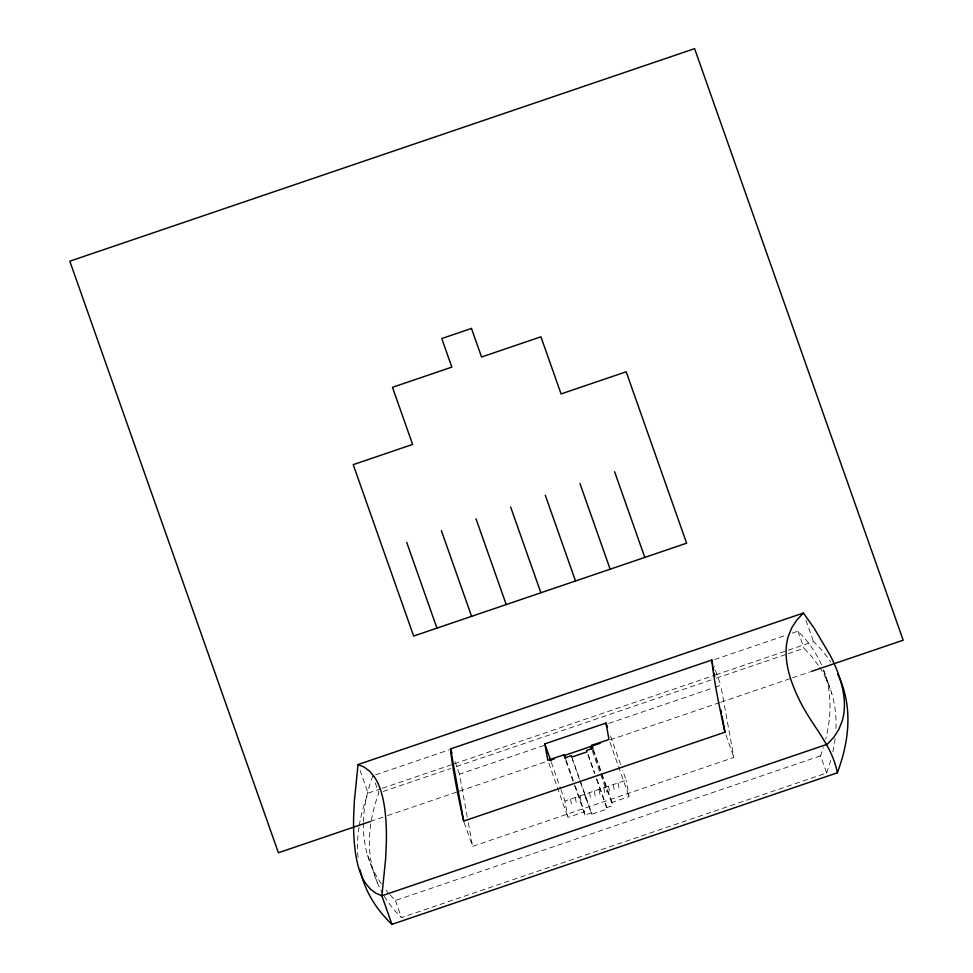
<?xml version="1.0" encoding="UTF-8"?>
<svg xmlns="http://www.w3.org/2000/svg" width="973" height="973" viewBox="0 0 973 973"><rect width="100%" height="100%" fill="white"/><g stroke="black" fill="none" stroke-linecap="round" stroke-linejoin="round"><path stroke-width="0.73" stroke-dasharray="4.87 3.65" d="M372.768 775.822L369.521 785.466A1433.411 376.174 -19.4 0 0 363.403 822.063M384.311 896.255A1433.411 376.174 -19.4 0 0 395.293 911.178L401.46 917.624L826.624 772.988L820.592 755.839L823.365 747.58M826.624 772.988L829.872 763.343A1433.411 376.174 -19.4 0 0 830.674 760.521M375.639 774.849L448.894 749.928M714.62 659.524L786.439 635.089M792.18 633.131L797.933 631.185L804.099 637.631A1433.411 376.174 -19.4 0 1 822.027 666.043M359.232 825.676A1445.975 379.47 -19.4 0 1 368.098 793.129L381.027 788.726M382.462 788.239L452.871 764.292M454.306 763.793L714.352 675.323M715.787 674.836L813.489 641.596A1445.975 379.47 -19.4 0 1 830.589 661.774M383.119 791.499L450.621 768.536M456.373 766.578L714.924 678.619M716.359 678.132L786.743 654.184M788.179 653.698L803.978 648.322L810.132 654.768A1433.411 376.174 -19.4 0 1 818.852 666.14M467.235 816.906L459.463 774.192L544.175 745.379M608.782 723.401L713.586 687.741M715.021 687.254L720.762 685.296L713.829 665.629M370.324 821.48L386.123 816.104M387.558 815.617L457.93 791.669M459.365 791.183L546.984 761.373M610.18 739.881L719.339 702.737M720.774 702.251L791.146 678.315M792.581 677.816L809.816 671.954M575.298 786.123L584.359 811.823L567.94 817.417L564.96 801.01L626.125 780.2L622.598 770.202M464.157 822.477L472.586 846.364L733.885 757.468L720.762 685.296M572.1 758.551L591.742 814.255L607.103 809.037L606.836 807.554L612.625 805.583L612.041 802.409L629.105 796.607L626.125 780.2M574.362 785.004L584.931 815.009L591.475 812.783L572.343 758.502M390.282 895.111L395.415 900.487L820.592 755.839M805.936 620.178L813.489 641.596M825.724 676.344L831.769 693.481M823.535 670.324L828.072 683.18M797.933 631.185L803.978 648.322M725.955 734.992L733.885 757.468M610.509 735.916L620.592 764.486M609.974 742.326L629.105 796.607M593.408 749.563L612.041 802.409M592.983 749.879L612.625 805.583M592.253 750.633L606.909 792.18M588.203 754.707L594.746 773.28M596.765 778.984L606.836 807.554M587.96 754.756L594.515 773.328M596.522 779.045L607.103 809.037M566.225 760.412L573.279 780.407M565.799 760.728L573.851 783.581M551.363 762.443L560.424 788.154M560.934 789.59L564.96 801.01M548.796 763.136L567.94 817.417M455.011 761.555L459.463 774.192M375.286 782.961L378.801 792.971L375.566 802.603A1433.411 376.174 -19.4 0 0 382.207 892.655M360.034 770.275L368.098 793.129M395.415 900.487L401.46 917.624M367.624 855.328L377.366 882.766M618.062 782.949L619.558 791.146M613.306 784.566L614.802 792.764M608.563 786.172L610.047 794.382M603.807 787.789L605.303 795.999M599.064 789.407L600.548 797.617M594.308 791.025L595.792 799.222M589.553 792.642L591.049 800.84M591.475 812.783L591.742 814.255M584.809 794.26L586.293 802.457M584.359 811.823L584.931 815.009M580.054 795.878L581.55 804.075M575.298 797.495L576.794 805.693M570.555 799.113L572.039 807.31M468.305 822.805L472.586 846.364M819.631 667.32A1433.411 376.174 -19.4 0 1 835.868 729.665M835.089 738.58A1433.411 376.174 -19.4 0 1 832.45 753.54M823.547 669.862A1433.411 376.174 -19.4 0 1 825.736 739.176M389.261 894.041A1433.411 376.174 -19.4 0 1 384.676 888.434M381.331 883.837A1433.411 376.174 -19.4 0 1 363.379 823.523M358.064 857.456A1445.975 379.47 -19.4 0 1 359.013 827.038"/><path stroke-width="1.46" d="M358.028 764.559L354.33 801.241L353.625 817.417A1029.081 162.223 -64.9 0 0 365.593 883.289L370.263 888.969L375.7 893.141L381.866 895.78L827.269 744.26L833.776 737.303L838.738 729.604L842.156 721.151A1029.081 221.126 26.7 0 0 830.188 655.291L813.866 627.78L803.418 613.026L358.028 764.559L364.23 767.138L369.679 771.261L374.374 776.916M803.418 613.026L796.851 619.959L791.84 627.634L788.373 636.062A1021.443 219.484 26.7 0 0 800.341 701.922C812.273 726.053 832.28 745.488 837.339 772.817L391.949 924.35A1445.975 379.47 -19.4 0 1 360.071 869.898M722.015 715.982L724.97 732.183L463.671 821.078L462.698 816.797A1445.975 58.745 71.2 0 1 450.73 750.937L450.548 748.906L711.847 660.01L712.65 664.425M565.727 758.976L564.218 754.695L547.799 760.278L544.819 743.883L605.984 723.073L607.493 727.354M564.218 754.695L564.79 757.87L571.333 755.644L571.601 757.128L586.962 751.898L586.683 750.426L592.472 748.456L591.9 745.269L608.964 739.468L605.984 723.073M370.324 821.48L278.4 852.749L69.825 261.202L694.6 48.65L903.175 640.198L811.251 671.467M549.854 760.4L554.16 758.94M564.218 755.51L600.122 743.299M614.583 471.71L644.795 557.407M579.944 483.496L610.156 569.193M545.294 495.281L575.517 580.978M510.655 507.067L540.879 592.764M591.9 745.269L592.91 748.128M590.793 746.473L591.766 749.246M476.016 518.852L506.228 604.549M544.819 743.883L550.852 761.02M441.377 530.638L471.589 616.335M406.726 542.423L436.95 628.12M451.046 750.305L452.031 753.114M391.949 924.35L381.866 895.78L385.624 858.989L386.342 842.776A1021.443 161.019 -64.9 0 0 374.374 776.904M724.97 732.183L723.997 727.901A1445.975 58.745 71.2 0 1 712.029 662.041L711.847 660.01M713.185 667.369L713.72 670.324M714.255 673.267L714.79 676.211M720.944 710.083L721.48 713.039M450.548 748.906L463.671 821.078M837.595 673.912A1445.975 379.47 -19.4 0 1 837.339 772.817M471.479 328.436L441.778 338.543L451.849 367.113L392.472 387.315L412.613 444.442L353.223 464.644L413.659 636.05L686.61 543.189L626.186 371.783L561.08 393.931L540.927 336.804L481.55 357.006L471.479 328.436"/></g></svg>
